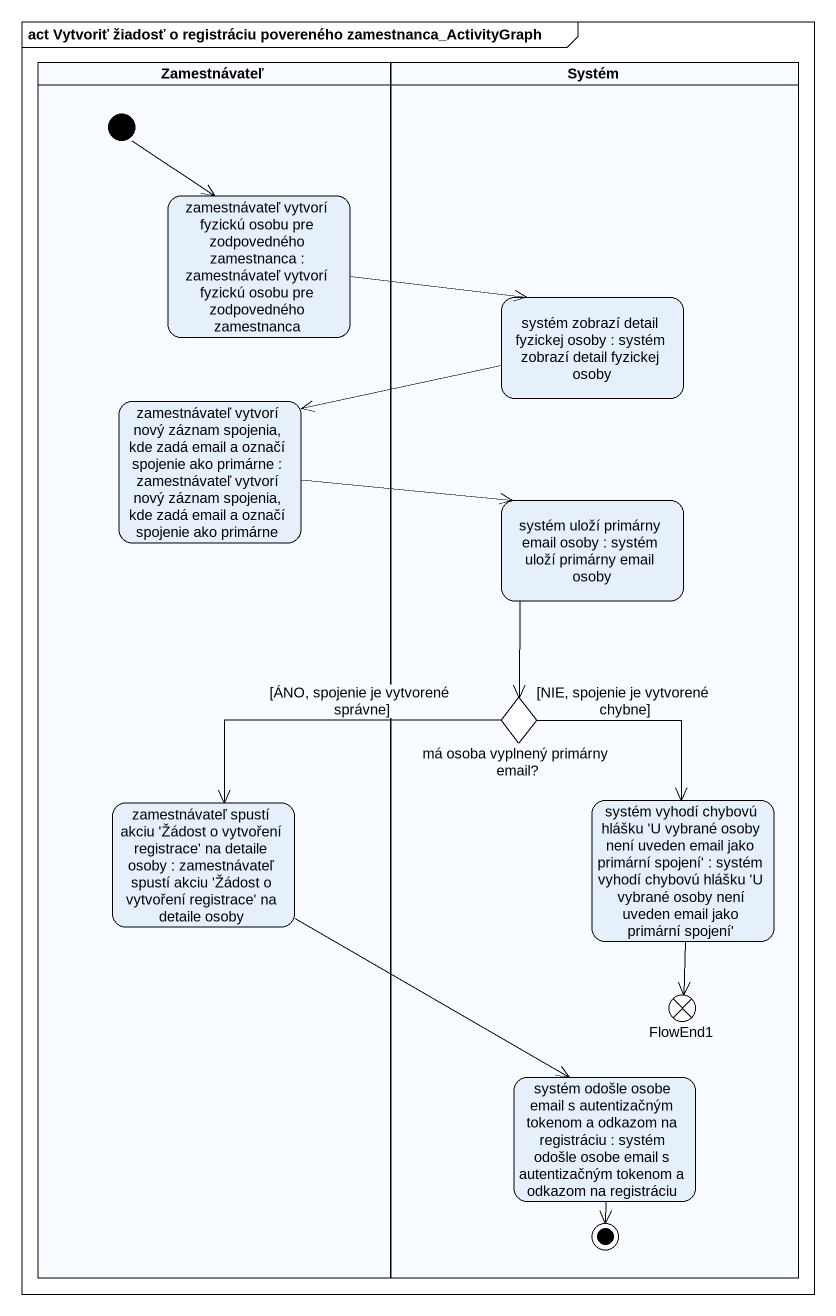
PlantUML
@startuml
mainframe act Vytvoriť žiadosť o registráciu povereného zamestnanca_ActivityGraph
hide empty description
state Zamestnávateľ <<partition>> {
  state "zamestnávateľ vytvorí fyzickú osobu pre zodpovedného zamestnanca : zamestnávateľ vytvorí fyzickú osobu pre zodpovedného zamestnanca" as zamestnávateľ_vytvorí
  state "zamestnávateľ vytvorí nový záznam spojenia, kde zadá email a označí spojenie ako primárne : zamestnávateľ vytvorí nový záznam spojenia, kde zadá email a označí spojenie ako primárne" as zamestnávateľ_vytvorí_nový
  state "zamestnávateľ spustí akciu 'Žádost o vytvoření registrace' na detaile osoby : zamestnávateľ spustí akciu 'Žádost o vytvoření registrace' na detaile osoby" as zamestnávateľ_spustí_akciu
  [*] --> zamestnávateľ_vytvorí
}
state Systém <<partition>> {
  state "systém zobrazí detail fyzickej osoby : systém zobrazí detail fyzickej osoby" as systém_zobrazí_detail
  state "systém uloží primárny email osoby : systém uloží primárny email osoby" as systém_uloží_primárny_email
  state "má osoba vyplnený primárny email?" as má_osoba_vyplnený_primárny <<choice>>
  state "systém vyhodí chybovú hlášku 'U vybrané osoby není uveden email jako primární spojení' : systém vyhodí chybovú hlášku 'U vybrané osoby není uveden email jako primární spojení'" as systém_vyhodí_chybovú
  state FlowEnd1 <<end>>
  state "systém odošle osobe email s autentizačným tokenom a odkazom na registráciu : systém odošle osobe email s autentizačným tokenom a odkazom na registráciu" as systém_odošle_osobe_email_s
  systém_odošle_osobe_email_s --> [*]
}
zamestnávateľ_vytvorí -right-> systém_zobrazí_detail
systém_zobrazí_detail -left-> zamestnávateľ_vytvorí_nový
zamestnávateľ_vytvorí_nový -right-> systém_uloží_primárny_email
systém_uloží_primárny_email --> má_osoba_vyplnený_primárny
má_osoba_vyplnený_primárny -left-> zamestnávateľ_spustí_akciu : [ÁNO, spojenie je vytvorené správne]
má_osoba_vyplnený_primárny --> systém_vyhodí_chybovú : [NIE, spojenie je vytvorené chybne]
zamestnávateľ_spustí_akciu --> systém_odošle_osobe_email_s
systém_vyhodí_chybovú --> FlowEnd1
@enduml
